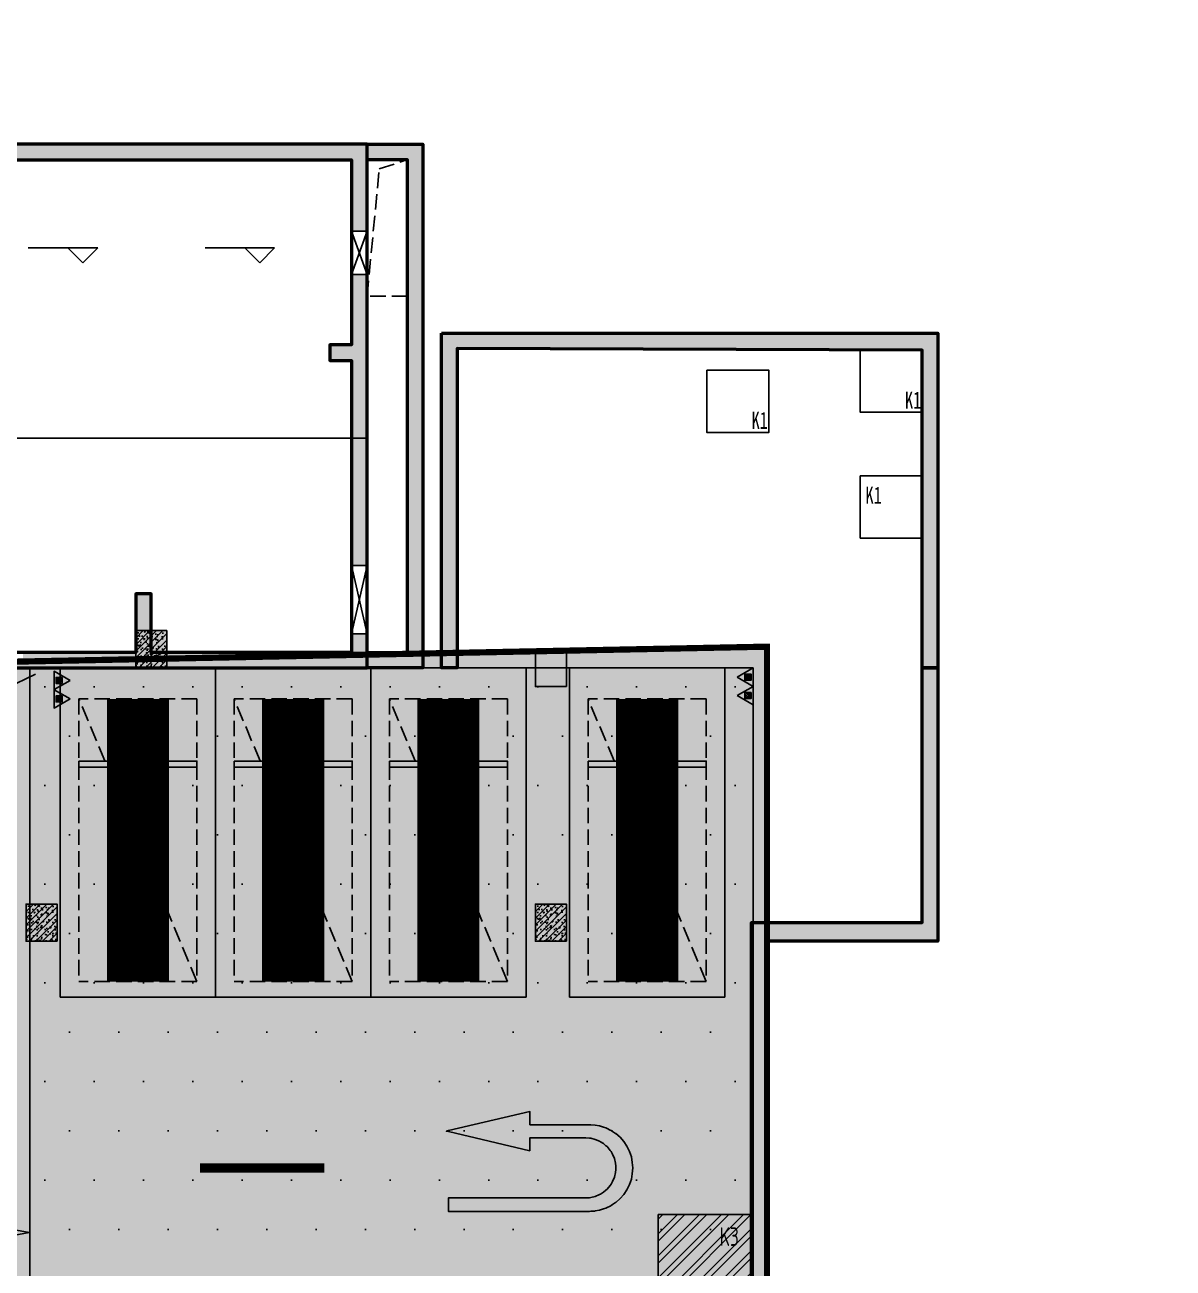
# Model space of a CAD drawing. Extents: x -1338203 to 1886333, y -530034 to 1031844.
# Drawn here: x 628327 to 646815, y 276688 to 296699 of the extents above; entities that cross this region are included whole.
import ezdxf

# ---------------------------------------------------------------- set-up
doc = ezdxf.new("R2010")
doc.units = 0
doc.header["$LTSCALE"] = 1000
doc.header["$MEASUREMENT"] = 0
doc.linetypes.add('A-001-平面B2$0$__DASH', pattern=[0.35, 0.25, -0.1])
doc.linetypes.add('DASH', pattern=[0.35, 0.25, -0.1])
for name, color, linetype in [('$0$0A-O-HOLE', 52, 'Continuous'), ('0A-P-PKNG-LINE', 9, 'Continuous'), ('1-给排水', 4, 'Continuous'), ('A-001-平面参照B1$0$0A-ELEV-PATT', 8, 'Continuous'), ('A-001-平面参照B1$0$AUDIT_D_220531184525-2', 40, 'Continuous'), ('A-15-平面B1$0$0A-A-SYMB-ELEV', 150, 'Continuous'), ('A-FIRE', 7, 'Continuous'), ('p-a-regular', 5, 'Continuous'), ('S-15-柱墙B1_1$0$0S-CW-HATCH', 251, 'Continuous'), ('S-15-柱墙B1_1$0$0S-CW-HATCH-UP', 251, 'Continuous'), ('S-15-柱墙B1_1$0$0S-S-HOLE', 55, 'Continuous'), ('S001地下一墙柱$0$0S-CW-HATCH', 251, 'Continuous'), ('S001地下一墙柱$0$0S-CW-HATCH-UP', 251, 'Continuous'), ('S001地下一墙柱$0$S001地下一墙柱$0$0S-CC-LINE', 52, 'Continuous'), ('S001地下一墙柱$0$S001地下一墙柱$0$0S-CW-HATCH', 251, 'Continuous'), ('S001地下一墙柱$0$S001地下一墙柱$0$0S-CW-HATCH-UP', 251, 'Continuous'), ('中心线', 42, 'Continuous'), ('可见线', 7, 'Continuous'), ('地面指向箭头', 7, 'Continuous'), ('负一层消火栓$0$0P-DIM-FH', 3, 'Continuous'), ('负一层消火栓$0$0P-EQUIP-FH', 7, 'Continuous')]:
    doc.layers.add(name, color=color, linetype=linetype)
doc.layers.add('p-a-regular-deadend', color=6, linetype='Continuous', true_color=0xff00ff)
doc.layers.add('p-a-regular-narrow', color=7, linetype='Continuous', true_color=0x9600ff)
doc.layers.add('p-a-wall', color=7, linetype='Continuous', lineweight=50)
doc.layers.add('S-15-柱墙B1_1$0$0S-CW-LINE', color=7, linetype='Continuous', lineweight=50)
doc.layers.add('p-h-walkable', color=7, linetype='Continuous', lineweight=70, true_color=0xf0f0f0)
doc.styles.add('仿宋_GB2312', font='simfang.ttf', dxfattribs={"width": 0.7, "height": 4})
doc.styles.add('探索者', font='TSSDENG', dxfattribs={"width": 0.7, "bigfont": 'TSSDCHN'})
pattern_1 = [(45, (-9296980.81, -620439.075), (-53.0330086, 53.0330086), []), (50, (-9296980.81, -620439.08), (215.1780548, -18.8256405), [22.5, -247.5]), (355, (-9296980.8, -620439.08), (-41.6254, 225.65764), [18, -198]), (100.4514, (-9296962.88, -620440.64), (173.5528145, 206.8318626), [19.122057, -210.3426336]), (46.1842, (-9296980.8, -620379.08), (320.1723146, -49.655704), [33.75, -371.25]), (96.6356, (-9296954.13, -620383.2), (280.398812, 292.235361), [28.683086, -315.5139]), (351.1842, (-9296980.8, -620379.08), (280.398584, 292.23558), [27, -297]), (21, (-9296950.81, -620394.08), (179.0721156, -120.7856672), [22.5, -247.5]), (326, (-9296950.8, -620394.08), (72.9945996, 217.5450135), [18, -198]), (71.4514, (-9296935.89, -620404.14), (252.0667886, 96.759149), [19.122057, -210.3426336]), (37.5, (-9296980.81, -620439.075), (3.6479566, 99.86815615), [0, -195.6, 0, -201, 0, -198.75]), (7.5, (-9296980.81, -620439.08), (78.9208612, 118.3235136), [0, -114.6, 0, -191.1, 0, -75.75]), (327.5, (-9297047.71, -620439.075), (160.14673085, -6.7664615), [0, -75, 0, -234, 0, -310.5]), (317.5, (-9297077.71, -620439.08), (174.9558508, 30.0314947), [0, -97.5, 0, -155.4, 0, -220.5])]

# ---------------------------------------------------------------- blocks, each defined once
blk = doc.blocks.new('A-001-平面参照B1')
at = {"layer": 'A-001-平面参照B1$0$0A-ELEV-PATT'}
h = blk.add_hatch(dxfattribs=at)
h.set_pattern_fill('DOTS', color=256, scale=500)
h.set_pattern_definition([(0, (-766365.4, -306889.1), (396.875, 793.75), [0, -793.75])])
h.paths.add_polyline_path([(-137959, -20540), (-127608, -20540), (-126314, -20540), (-126314, -36640), (-137959, -36640)])
at = {"layer": 'A-001-平面参照B1$0$AUDIT_D_220531184525-2', "ltscale": 0.002}
blk.add_lwpolyline([(-137959, -20540), (-127608, -20540), (-126314, -20540), (-126314, -36640), (-137959, -36640)], close=True, dxfattribs=at)
blk = doc.blocks.new('A$C2C814229')
at = {"layer": '$0$0A-O-HOLE', "linetype": 'DASH'}
blk.add_lwpolyline([(-132529, -12358), (-131879, -12358), (-131879, -14558), (-132529, -14558)], close=True, dxfattribs=at)
blk.add_lwpolyline([(-132529, -14558), (-132332, -12509), (-131879, -12358)], dxfattribs=at)
blk = doc.blocks.new('负一层消火栓$0$$TwtSys$00000546')
h = blk.add_hatch()
h.set_pattern_fill('ANSI31', color=256, scale=200, style=0)
h.set_pattern_definition([(45, (-38543.802, -6670.83), (-17.67767, 17.67767), [])])
h.paths.add_polyline_path([(-65, 174), (65, 174), (65, 44), (-65, 44)])
for points in [[(0, 344), (-198, 0), (198, 0)], [(-65, 174), (65, 174), (65, 44), (-65, 44)]]:
    blk.add_lwpolyline(points, close=True)
blk = doc.blocks.new('负一层消火栓')
at = {"layer": '负一层消火栓$0$0P-DIM-FH'}
blk.add_line((-137869, -20640), (-138770, -21073), dxfattribs=at)
at = {"layer": '负一层消火栓$0$0P-EQUIP-FH'}
for p, xscale, yscale, zscale, rotation in [((-137569, -20741, 800), 0.75, 0.75, 0.75, 270), ((-126314, -20689), 0.7500000000000007, 0.7500000000000007, 0.7500000000000007, 90.00272354060297), ((-137569, -21039, 800), 0.75, 0.75, 0.75, 270), ((-126314, -20986), 0.7500000000000007, 0.7500000000000007, 0.7500000000000007, 90.00272354060297)]:
    blk.add_blockref('负一层消火栓$0$$TwtSys$00000546', p, dxfattribs=dict(at, xscale=xscale, yscale=yscale, zscale=zscale, rotation=rotation))
blk = doc.blocks.new('JTDT')
at = {"layer": 'A-FIRE'}
h = blk.add_hatch(color=251, dxfattribs=at)
h.dxf.hatch_style = 1
h.paths.add_polyline_path([(189165, 82916), (189162, 82988), (189159, 82988), (189147, 83060), (189144, 83075), (189126, 83123), (189114, 83162), (189105, 83180), (189081, 83230), (189072, 83245), (189057, 83269), (189036, 83299), (189024, 83317), (189021, 83320), (189021, 83323), (188961, 83389), (188893, 83449), (188818, 83500), (188734, 83542), (188650, 83571), (188561, 83586), (188468, 83592), (188378, 83586), (188288, 83571), (188202, 83542), (188118, 83500), (188043, 83449), (187974, 83389), (187915, 83323), (187915, 83320), (187912, 83317), (187900, 83299), (187882, 83269), (187864, 83245), (187858, 83230), (187831, 83180), (187822, 83162), (187810, 83123), (187795, 83075), (187789, 83060), (187777, 82988), (187771, 82916), (187771, 82895), (187771, 82839), (187771, 81938), (187559, 81938), (187559, 81935), (187867, 80625), (187876, 80592), (187882, 80625), (188190, 81935), (187983, 81935), (187983, 81938), (187983, 82839), (187986, 82895), (187989, 82916), (188007, 82988), (188037, 83060), (188046, 83075), (188076, 83123), (188109, 83162), (188124, 83180), (188184, 83230), (188205, 83245), (188247, 83269), (188318, 83299), (188390, 83317), (188441, 83320), (188468, 83323), (188492, 83320), (188543, 83317), (188615, 83299), (188686, 83269), (188728, 83245), (188749, 83230), (188809, 83180), (188824, 83162), (188857, 83123), (188887, 83075), (188896, 83060), (188926, 82988), (188944, 82916), (188947, 82895), (188949, 82839), (188949, 80625), (189168, 80625), (189168, 82839), (189168, 82895)])
at = {"layer": '地面指向箭头', "color": 251, "linetype": 'Continuous'}
blk.add_lwpolyline([(189165, 82916), (189162, 82988), (189159, 82988), (189147, 83060), (189144, 83075), (189126, 83123), (189114, 83162), (189105, 83180), (189081, 83230), (189072, 83245), (189057, 83269), (189036, 83299), (189024, 83317), (189021, 83320), (189021, 83323), (188961, 83389), (188893, 83449), (188818, 83500), (188734, 83542), (188650, 83571), (188561, 83586), (188468, 83592), (188378, 83586), (188288, 83571), (188202, 83542), (188118, 83500), (188043, 83449), (187974, 83389), (187915, 83323), (187915, 83320), (187912, 83317), (187900, 83299), (187882, 83269), (187864, 83245), (187858, 83230), (187831, 83180), (187822, 83162), (187810, 83123), (187795, 83075), (187789, 83060), (187777, 82988), (187771, 82916), (187771, 82895), (187771, 82839), (187771, 81938), (187559, 81938), (187559, 81935), (187867, 80625), (187876, 80592), (187882, 80625), (188190, 81935), (187983, 81935), (187983, 81938), (187983, 82839), (187986, 82895), (187989, 82916), (188007, 82988), (188037, 83060), (188046, 83075), (188076, 83123), (188109, 83162), (188124, 83180), (188184, 83230), (188205, 83245), (188247, 83269), (188318, 83299), (188390, 83317), (188441, 83320), (188468, 83323), (188492, 83320), (188543, 83317), (188615, 83299), (188686, 83269), (188728, 83245), (188749, 83230), (188809, 83180), (188824, 83162), (188857, 83123), (188887, 83075), (188896, 83060), (188926, 82988), (188944, 82916), (188947, 82895), (188949, 82839), (188949, 80625), (189168, 80625), (189168, 82839), (189168, 82895), (189165, 82916)], dxfattribs=at)
blk = doc.blocks.new('直行')
at = {"layer": '地面指向箭头'}
blk.add_hatch(color=251, dxfattribs=at).paths.add_polyline_path([(-29241, 4059962), (-29466, 4058762), (-29316, 4058762), (-29316, 4056961), (-29166, 4056961), (-29166, 4058762), (-29016, 4058762)])
at = {"layer": '地面指向箭头', "color": 251}
blk.add_lwpolyline([(-29316, 4058762), (-29316, 4056961), (-29316, 4058762), (-29316, 4058762), (-29466, 4058762), (-29241, 4059962), (-29016, 4058762), (-29166, 4058762), (-29166, 4056961), (-29316, 4056961), (-29316, 4056961)], dxfattribs=at)
blk = doc.blocks.new('A$C9cb663f1')
at = {"layer": '中心线', "color": 251, "const_width": 150}
blk.add_lwpolyline([(218501, -83461), (220501, -83461)], dxfattribs=at)
at = {"layer": '地面指向箭头', "color": 251, "rotation": 270}
for name, p in [('JTDT', (141875, 105007)), ('直行', (-3844214, -113743))]:
    blk.add_blockref(name, p, dxfattribs=at)
blk = doc.blocks.new('JSK')
at = {"ltscale": 0.002}
h = blk.add_hatch(dxfattribs=at)
h.set_pattern_fill('金属', color=251, scale=100)
h.set_pattern_definition([(45, (31504.24, -294779.36), (-176.7767, 176.7767), []), (45, (31622.09, -294779.36), (-176.7767, 176.7767), [])])
h.paths.add_polyline_path([(81195, -17230), (82695, -17230), (82695, -19030), (81195, -19030)])
at = {"layer": '1-给排水', "color": 3, "elevation": -83150}
blk.add_lwpolyline([(81195, -17230), (82695, -17230), (82695, -19030), (81195, -19030)], close=True, dxfattribs=at)
at = {"layer": '可见线', "color": 1, "elevation": -83150}
for points in [[(84446, -3315), (85446, -3315), (85446, -4315), (84446, -4315)], [(81976, -3640), (82976, -3640), (82976, -4640), (81976, -4640)], [(84446, -5340), (85446, -5340), (85446, -6340), (84446, -6340)]]:
    blk.add_lwpolyline(points, close=True, dxfattribs=at)
at = {"layer": '1-给排水', "color": 3, "insert": (82184, -17434, -83150), "char_height": 300, "width": 106989.87, "attachment_point": 1, "style": '探索者'}
blk.add_mtext('K3', dxfattribs=at)
at = {"layer": '可见线', "color": 1, "style": '仿宋_GB2312', "width": 0.7}
for p in [(85167, -4258, -83150), (82697, -4583, -83150), (84531, -5788, -83150)]:
    blk.add_text('K1', height=275.7, dxfattribs=at).set_placement(p)
blk = doc.blocks.new('A-15-平面B1')
at = {"layer": 'A-15-平面B1$0$0A-A-SYMB-ELEV'}
for p, q in [((39313, -3431), (38193, -3431)), ((39073, -3671), (38833, -3431)), ((39073, -3671), (39313, -3431)), ((42162, -3431), (41042, -3431)), ((41922, -3671), (41682, -3431)), ((41922, -3671), (42162, -3431))]:
    blk.add_line(p, q, dxfattribs=at)

msp = doc.modelspace()

# ---------------------------------------------------------------- hatches: boundary and pattern name
at = {"layer": 'p-h-walkable', "ltscale": 0.002}
h = msp.add_hatch(color=256, dxfattribs=at)
h.dxf.hatch_style = 1
h.paths.add_polyline_path([(514490.7, 277949.1), (514490.7, 273889.1), (520955.8, 273889.1), (534087.5, 256178.4), (538435.4, 250314.4), (543356.6, 253600.3), (543356.6, 247019.1), (549661, 247019.3), (549661, 243449.1), (545126, 243199.1), (545126, 237619.1), (557691, 237619.1), (557441, 242359.1), (578076.6, 242257.5), (578076.6, 244575.6), (585736.6, 244575.6), (585666.6, 241345.6), (590066.6, 241095.6), (590066.6, 238825.6), (593136.6, 238825.6), (593136.6, 241295.6), (598286.6, 241295.6), (598286.6, 244325.6), (613616.6, 244572.5), (613616.6, 241342.5), (618501.6, 241295.6), (618501.6, 238825.6), (621086.6, 238825.6), (621086.6, 241095.6), (626401.6, 241345.6), (626236.6, 244325.6), (640276.6, 244575.6), (640276.6, 286691), (623126.6, 286349.1), (623426.6, 293689.1), (616446.6, 293689.1), (616746.6, 286599.1), (595256.5, 286349.2), (595676.6, 293689.1), (588396.6, 293689.1), (588796.6, 286599.1), (572877.6, 286649.1), (571931.6, 275549.1), (564290.7, 275549.1), (564290.7, 277949.1), (551215.7, 278199.1), (551215.7, 287479.1), (544765.7, 287479.1), (544765.7, 278199.1), (518515.7, 278199.1), (518515.7, 287479.1), (512315.7, 287479.1), (512315.7, 278199.1)])
at = {"layer": 'S-15-柱墙B1_1$0$0S-CW-HATCH'}
h = msp.add_hatch(color=256, dxfattribs=at)
h.dxf.hatch_style = 1
h.paths.add_polyline_path([(623577.1, 286349.1), (623577.1, 286599.1), (623126.6, 286599.1), (623126.6, 290079.1), (622876.6, 290079.1), (622876.6, 285799.1), (620836.7, 285799.1), (620836.7, 285549.1), (623126.6, 285549.1), (623126.6, 286349.1)])
h.paths.add_polyline_path([(626945.6, 286349.1), (626945.6, 286599.1), (624577.1, 286599.1), (624577.1, 286349.1)])
h.paths.add_polyline_path([(618246.6, 294639.1), (618046.6, 294639.1), (618046.6, 294039.1), (619026.6, 294039.1), (619026.6, 294239.1), (618246.6, 294239.1)], flags=17)
h.paths.add_polyline_path([(593876.6, 294639.1), (593676.6, 294639.1), (593676.6, 294239.1), (592896.6, 294239.1), (592896.6, 294039.1), (593876.6, 294039.1)], flags=17)
h.paths.add_polyline_path([(578336.6, 292679), (578086.6, 292679), (578086.6, 286349.1), (578436.6, 286349), (578436.6, 286599.1), (578336.6, 286599.1), (578336.6, 291299.1), (578686.6, 291299.1), (578686.6, 291549.1), (578336.6, 291549.1)])
h.paths.add_polyline_path([(633586.6, 287999.1), (633836.6, 287999.1), (633836.6, 286899.1), (633586.6, 286899.1), (633586.6, 286599.1), (630361.6, 286599.1), (630361.6, 287539.1), (630111.6, 287539.1), (630111.6, 286599.1), (628295.6, 286599.1), (628295.6, 286349.1), (633836.6, 286349.1), (633836.6, 292679), (633586.6, 292679), (633586.6, 293379), (633836.6, 293379), (633836.6, 294779.1), (623676.6, 294779.1), (623676.6, 296129.1), (621896.6, 296129.1), (621896.6, 296699.1), (618576.6, 296699.1), (618576.6, 296199.1), (616196.6, 296199.1), (616196.6, 294779.1), (595726.6, 294779.1), (595726.6, 296199.1), (593346.6, 296199.1), (593346.6, 296699.1), (590026.6, 296699.1), (590026.6, 296129.1), (588246.6, 296129.1), (588246.6, 294779.1), (578086.6, 294779.1), (578086.6, 293379), (578336.6, 293379), (578336.6, 294529.1), (585676.6, 294529.1), (585676.6, 291549.1), (585346.6, 291549.1), (585346.6, 291299.1), (585926.6, 291299.1), (585926.6, 294529.1), (588296.6, 294529.1), (588296.6, 293689.1), (588496.6, 293689.1), (588496.6, 295879.1), (590076.6, 295879.1), (590076.6, 293099.1), (590276.6, 293099.1), (590276.6, 296449.1), (593096.6, 296449.1), (593096.6, 295949.1), (593676.6, 295949.1), (593676.6, 295439.1), (593876.6, 295439.1), (593876.6, 295949.1), (595476.6, 295949.1), (595476.6, 293689.1), (595676.6, 293689.1), (595676.6, 294529.1), (598046.6, 294529.1), (598046.6, 291299.1), (598626.6, 291299.1), (598626.6, 291549.1), (598296.6, 291549.1), (598296.6, 294529.1), (604237.1, 294529.1), (604237.1, 294779.1), (605037.1, 294779.1), (605037.1, 294529.1), (605636.6, 294529.1), (605636.6, 291549.1), (605286.6, 291549.1), (605286.6, 291299.1), (605886.6, 291299.1), (605886.6, 294529.1), (606036.6, 294529.1), (606036.6, 291299.1), (606636.6, 291299.1), (606636.6, 291549.1), (606286.6, 291549.1), (606286.6, 294529.1), (613626.6, 294529.1), (613626.6, 291549.1), (613296.6, 291549.1), (613296.6, 291299.1), (613876.6, 291299.1), (613876.6, 294529.1), (616246.6, 294529.1), (616246.6, 293689.1), (616446.6, 293689.1), (616446.6, 295949.1), (618046.6, 295949.1), (618046.6, 295439.1), (618246.6, 295439.1), (618246.6, 295949.1), (618826.6, 295949.1), (618826.6, 296449.1), (621646.6, 296449.1), (621646.6, 293099.1), (621846.6, 293099.1), (621846.6, 295879.1), (623426.6, 295879.1), (623426.6, 293689.1), (623626.6, 293689.1), (623626.6, 294529.1), (625996.6, 294529.1), (625996.6, 291299.1), (626576.6, 291299.1), (626576.6, 291549.1), (626246.6, 291549.1), (626246.6, 294529.1), (633586.6, 294529.1), (633586.6, 291549.1), (633236.6, 291549.1), (633236.6, 291299.1), (633586.6, 291299.1)])
h = msp.add_hatch(color=256, dxfattribs=at)
h.dxf.hatch_style = 1
h.paths.add_polyline_path([(633836.6, 294529.1), (633836.6, 294779.1), (634736.6, 294779.1), (634736.6, 286349.1), (633836.6, 286349.1), (633836.6, 286599.1), (634486.6, 286599.1), (634486.6, 294529.1)])
at = {"layer": 'S-15-柱墙B1_1$0$0S-CW-HATCH-UP'}
h = msp.add_hatch(dxfattribs=at)
h.set_pattern_fill('钢筋混凝土', color=256, scale=30)
h.set_pattern_definition([(45, (1178660.714, 643508.46), (-53.0330086, 53.0330086), []), (50, (1178660.71, 643508.46), (215.178055, -18.82564), [22.5, -247.5]), (355, (1178660.71, 643508.46), (-41.6254, 225.65764), [18, -198]), (100.4514, (1178678.65, 643506.9), (173.552815, 206.83186), [19.12206, -210.342634]), (46.1842, (1178660.71, 643568.46), (320.17231, -49.6557), [33.75, -371.25]), (96.6356, (1178687.4, 643564.32), (280.39881, 292.23536), [28.68309, -315.5139]), (351.1842, (1178660.7, 643568.46), (280.39858, 292.23558), [27, -297]), (21, (1178690.71, 643553.46), (179.072116, -120.785667), [22.5, -247.5]), (326, (1178690.71, 643553.46), (72.9946, 217.545014), [18, -198]), (71.4514, (1178705.64, 643543.4), (252.06679, 96.75915), [19.12206, -210.342634]), (37.5, (1178660.714, 643508.46), (3.647957, 99.868156), [0, -195.6, 0, -201, 0, -198.75]), (7.5, (1178660.71, 643508.46), (78.920861, 118.323514), [0, -114.6, 0, -191.1, 0, -75.75]), (327.5, (1178593.814, 643508.46), (160.146731, -6.7664615), [0, -75, 0, -234, 0, -310.5]), (317.5, (1178563.81, 643508.46), (174.95585, 30.031495), [0, -97.5, 0, -155.4, 0, -220.5])])
h.paths.add_polyline_path([(623577.1, 286349.1), (623577.1, 286599.1), (623126.6, 286599.1), (623126.6, 290079.1), (622876.6, 290079.1), (622876.6, 285799.1), (620836.7, 285799.1), (620836.7, 285549.1), (623126.6, 285549.1), (623126.6, 286349.1)])
h.paths.add_polyline_path([(626945.6, 286349), (626945.6, 286599), (624577.1, 286599.1), (624577.1, 286349.1)])
h.paths.add_polyline_path([(618246.6, 294639.1), (618046.6, 294639.1), (618046.6, 294039.1), (619026.6, 294039.1), (619026.6, 294239.1), (618246.6, 294239.1)], flags=17)
h.paths.add_polyline_path([(593876.6, 294639.1), (593676.6, 294639.1), (593676.6, 294239.1), (592896.6, 294239.1), (592896.6, 294039.1), (593876.6, 294039.1)], flags=17)
h.paths.add_polyline_path([(578336.6, 292679), (578086.6, 292679), (578086.6, 286349.1), (578436.6, 286349), (578436.6, 286599.1), (578336.6, 286599.1), (578336.6, 291299.1), (578686.6, 291299.1), (578686.6, 291549.1), (578336.6, 291549.1)])
h.paths.add_polyline_path([(633586.6, 287999.1), (633836.6, 287999.1), (633836.6, 286899.1), (633586.6, 286899.1), (633586.6, 286599.1), (630361.6, 286599.1), (630361.6, 287539.1), (630111.6, 287539.1), (630111.6, 286599.1), (628295.6, 286599.1), (628295.6, 286349.1), (633836.6, 286349.1), (633836.6, 292679), (633586.6, 292679), (633586.6, 293379), (633836.6, 293379), (633836.6, 294779.1), (623676.6, 294779.1), (623676.6, 296129.1), (621896.6, 296129.1), (621896.6, 296699.1), (618576.6, 296699.1), (618576.6, 296199.1), (616196.6, 296199.1), (616196.6, 294779.1), (595726.6, 294779.1), (595726.6, 296199.1), (593346.6, 296199.1), (593346.6, 296699.1), (590026.6, 296699.1), (590026.6, 296129.1), (588246.6, 296129.1), (588246.6, 294779.1), (578086.6, 294779.1), (578086.6, 293379), (578336.6, 293379), (578336.6, 294529.1), (585676.6, 294529.1), (585676.6, 291549.1), (585346.6, 291549.1), (585346.6, 291299.1), (585926.6, 291299.1), (585926.6, 294529.1), (588296.6, 294529.1), (588296.6, 293689.1), (588496.6, 293689.1), (588496.6, 295879.1), (590076.6, 295879.1), (590076.6, 293099.1), (590276.6, 293099.1), (590276.6, 296449.1), (593096.6, 296449.1), (593096.6, 295949.1), (593676.6, 295949.1), (593676.6, 295439.1), (593876.6, 295439.1), (593876.6, 295949.1), (595476.6, 295949.1), (595476.6, 293689.1), (595676.6, 293689.1), (595676.6, 294529.1), (598046.6, 294529.1), (598046.6, 291299.1), (598626.6, 291299.1), (598626.6, 291549.1), (598296.6, 291549.1), (598296.6, 294529.1), (604237.1, 294529.1), (604237.1, 294779.1), (605037.1, 294779.1), (605037.1, 294529.1), (605636.6, 294529.1), (605636.6, 291549.1), (605286.6, 291549.1), (605286.6, 291299.1), (605886.6, 291299.1), (605886.6, 294529.1), (606036.6, 294529.1), (606036.6, 291299.1), (606636.6, 291299.1), (606636.6, 291549.1), (606286.6, 291549.1), (606286.6, 294529.1), (613626.6, 294529.1), (613626.6, 291549.1), (613296.6, 291549.1), (613296.6, 291299.1), (613876.6, 291299.1), (613876.6, 294529.1), (616246.6, 294529.1), (616246.6, 293689.1), (616446.6, 293689.1), (616446.6, 295949.1), (618046.6, 295949.1), (618046.6, 295439.1), (618246.6, 295439.1), (618246.6, 295949.1), (618826.6, 295949.1), (618826.6, 296449.1), (621646.6, 296449.1), (621646.6, 293099.1), (621846.6, 293099.1), (621846.6, 295879.1), (623426.6, 295879.1), (623426.6, 293689.1), (623626.6, 293689.1), (623626.6, 294529.1), (625996.6, 294529.1), (625996.6, 291299.1), (626576.6, 291299.1), (626576.6, 291549.1), (626246.6, 291549.1), (626246.6, 294529.1), (633586.6, 294529.1), (633586.6, 291549.1), (633236.6, 291549.1), (633236.6, 291299.1), (633586.6, 291299.1)])
h = msp.add_hatch(dxfattribs=at)
h.set_pattern_fill('钢筋混凝土', color=256, scale=30)
h.set_pattern_definition([(45, (1178660.714, 643508.46), (-53.033009, 53.033009), []), (50, (1178660.71, 643508.46), (215.178055, -18.82564), [22.5, -247.5]), (355, (1178660.71, 643508.46), (-41.6254, 225.65764), [18, -198]), (100.4514, (1178678.65, 643506.9), (173.552815, 206.83186), [19.12206, -210.34263]), (46.1842, (1178660.71, 643568.46), (320.17231, -49.6557), [33.75, -371.25]), (96.6356, (1178687.4, 643564.32), (280.39881, 292.23536), [28.68309, -315.5139]), (351.1842, (1178660.7, 643568.46), (280.39858, 292.23558), [27, -297]), (21, (1178690.71, 643553.46), (179.072116, -120.785667), [22.5, -247.5]), (326, (1178690.71, 643553.46), (72.9946, 217.54501), [18, -198]), (71.4514, (1178705.64, 643543.4), (252.06679, 96.75915), [19.12206, -210.34263]), (37.5, (1178660.714, 643508.46), (3.647957, 99.868156), [0, -195.6, 0, -201, 0, -198.75]), (7.5, (1178660.71, 643508.46), (78.920861, 118.323514), [0, -114.6, 0, -191.1, 0, -75.75]), (327.5, (1178593.814, 643508.46), (160.146731, -6.766462), [0, -75, 0, -234, 0, -310.5]), (317.5, (1178563.81, 643508.46), (174.95585, 30.031495), [0, -97.5, 0, -155.4, 0, -220.5])])
h.paths.add_polyline_path([(633836.6, 294529.1), (633836.6, 294779.1), (634736.6, 294779.1), (634736.6, 286349.1), (633836.6, 286349.1), (633836.6, 286599.1), (634486.6, 286599.1), (634486.6, 294529.1)])
at = {"layer": 'S001地下一墙柱$0$0S-CW-HATCH'}
h = msp.add_hatch(color=256, dxfattribs=at)
h.dxf.hatch_style = 1
h.paths.add_polyline_path([(635036.9, 291739), (643026.7, 291739), (643026.6, 286349), (642776.7, 286349), (642776.7, 291464), (635286.7, 291489), (635286.9, 286349), (635036.9, 286349)])
h = msp.add_hatch(color=256, dxfattribs=at)
h.dxf.hatch_style = 1
h.paths.add_polyline_path([(642776.7, 286349), (643026.7, 286349), (643026.7, 281948.9), (640276.7, 281948.9), (640276.7, 234544.6), (645576.7, 234544.6), (645576.7, 228894.7), (655591.4, 228894.7), (655591.4, 209279.1), (707306, 209278.9), (707306, 208979.1), (643236.6, 208979.1), (643236.6, 209278.9), (655341.4, 209278.9), (655341.4, 228644.7), (645326.7, 228644.7), (645326.7, 234294.6), (640026.7, 234294.6), (640025.6, 282248.9), (642776.7, 282249)])
at = {"layer": 'S001地下一墙柱$0$0S-CW-HATCH-UP'}
h = msp.add_hatch(dxfattribs=at)
h.set_pattern_fill('钢筋混凝土', color=256, scale=30)
h.set_pattern_definition(pattern_1)
h.paths.add_polyline_path([(635036.9, 291739), (643026.7, 291739), (643026.6, 286349), (642776.7, 286349), (642776.7, 291464), (635286.7, 291489), (635286.9, 286349), (635036.9, 286349)])
h = msp.add_hatch(dxfattribs=at)
h.set_pattern_fill('钢筋混凝土', color=256, scale=30)
h.set_pattern_definition(pattern_1)
h.paths.add_polyline_path([(642776.7, 286349), (643026.7, 286349), (643026.7, 281948.9), (640276.7, 281948.9), (640276.7, 234544.6), (645576.7, 234544.6), (645576.7, 228894.7), (655591.4, 228894.7), (655591.4, 209279.1), (707306, 209278.9), (707306, 208979.1), (643236.6, 208979.1), (643236.6, 209278.9), (655341.4, 209278.9), (655341.4, 228644.7), (645326.7, 228644.7), (645326.7, 234294.6), (640026.7, 234294.6), (640025.6, 282248.9), (642776.7, 282249)])
at = {"layer": 'S001地下一墙柱$0$S001地下一墙柱$0$0S-CW-HATCH'}
h = msp.add_hatch(color=256, dxfattribs=at)
h.dxf.hatch_style = 1
h.paths.add_polyline_path([(630611.6, 286349.1), (630111.6, 286349.1), (630111.6, 286949.1), (630611.6, 286949.1)])
h = msp.add_hatch(color=256, dxfattribs=at)
h.dxf.hatch_style = 1
h.paths.add_polyline_path([(637046.6, 286049), (636546.6, 286049), (636546.6, 286649), (637046.6, 286649)])
h = msp.add_hatch(color=256, dxfattribs=at)
h.dxf.hatch_style = 1
h.paths.add_polyline_path([(628846.6, 281949.1), (628346.6, 281949.1), (628346.6, 282549.1), (628846.6, 282549.1)])
h = msp.add_hatch(color=256, dxfattribs=at)
h.dxf.hatch_style = 1
h.paths.add_polyline_path([(637046.6, 281949.1), (636546.6, 281949.1), (636546.6, 282549.1), (637046.6, 282549.1)])
at = {"layer": 'S001地下一墙柱$0$S001地下一墙柱$0$0S-CW-HATCH-UP'}
h = msp.add_hatch(dxfattribs=at)
h.set_pattern_fill('钢筋混凝土', color=256, scale=30)
h.set_pattern_definition([(45, (662922.32, 287500.8), (-53.03301, 53.03301), []), (50, (662922.32, 287500.8), (215.1781, -18.8256), [22.5, -247.5]), (355, (662922.32, 287500.8), (-41.6254, 225.6576), [18, -198]), (100.4514, (662940.25, 287499.23), (173.5528, 206.8319), [19.122, -210.3426]), (46.1842, (662922.32, 287560.8), (320.1723, -49.6557), [33.75, -371.25]), (96.6356, (662949, 287556.66), (280.3988, 292.2354), [28.683, -315.514]), (351.1842, (662922.32, 287560.8), (280.3986, 292.2356), [27, -297]), (21, (662952.32, 287545.8), (179.0721, -120.7857), [22.5, -247.5]), (326, (662952.32, 287545.8), (72.9946, 217.545), [18, -198]), (71.4514, (662967.24, 287535.74), (252.0668, 96.7591), [19.122, -210.3426]), (37.5, (662922.32, 287500.8), (3.64796, 99.86816), [0, -195.6, 0, -201, 0, -198.75]), (7.5, (662922.32, 287500.8), (78.92086, 118.3235), [0, -114.6, 0, -191.1, 0, -75.75]), (327.5, (662855.42, 287500.8), (160.14673, -6.76646), [0, -75, 0, -234, 0, -310.5]), (317.5, (662825.42, 287500.8), (174.95585, 30.0315), [0, -97.5, 0, -155.4, 0, -220.5])])
h.paths.add_polyline_path([(630611.6, 286349.1), (630111.6, 286349.1), (630111.6, 286949.1), (630611.6, 286949.1)])
h = msp.add_hatch(dxfattribs=at)
h.set_pattern_fill('钢筋混凝土', color=256, scale=30)
h.set_pattern_definition([(45, (661157.33, 283100.8), (-53.03301, 53.03301), []), (50, (661157.33, 283100.8), (215.1781, -18.8256), [22.5, -247.5]), (355, (661157.33, 283100.8), (-41.6254, 225.6576), [18, -198]), (100.4514, (661175.26, 283099.23), (173.5528, 206.8319), [19.122, -210.3426]), (46.1842, (661157.33, 283160.8), (320.1723, -49.6557), [33.75, -371.25]), (96.6356, (661184, 283156.66), (280.3988, 292.2354), [28.683, -315.514]), (351.1842, (661157.33, 283160.8), (280.3986, 292.2356), [27, -297]), (21, (661187.33, 283145.8), (179.0721, -120.7857), [22.5, -247.5]), (326, (661187.33, 283145.8), (72.9946, 217.545), [18, -198]), (71.4514, (661202.25, 283135.74), (252.0668, 96.7591), [19.122, -210.3426]), (37.5, (661157.33, 283100.8), (3.64796, 99.86816), [0, -195.6, 0, -201, 0, -198.75]), (7.5, (661157.33, 283100.8), (78.92086, 118.3235), [0, -114.6, 0, -191.1, 0, -75.75]), (327.5, (661090.43, 283100.8), (160.14673, -6.76646), [0, -75, 0, -234, 0, -310.5]), (317.5, (661060.43, 283100.8), (174.95585, 30.0315), [0, -97.5, 0, -155.4, 0, -220.5])])
h.paths.add_polyline_path([(628846.6, 281949.1), (628346.6, 281949.1), (628346.6, 282549.1), (628846.6, 282549.1)])
h = msp.add_hatch(dxfattribs=at)
h.set_pattern_fill('钢筋混凝土', color=256, scale=30)
h.set_pattern_definition([(45, (669357.35, 283100.8), (-53.03301, 53.03301), []), (50, (669357.35, 283100.8), (215.1781, -18.8256), [22.5, -247.5]), (355, (669357.35, 283100.8), (-41.6254, 225.6576), [18, -198]), (100.4514, (669375.28, 283099.23), (173.5528, 206.8319), [19.122, -210.3426]), (46.1842, (669357.35, 283160.8), (320.1723, -49.6557), [33.75, -371.25]), (96.6356, (669384.03, 283156.66), (280.3988, 292.2354), [28.683, -315.514]), (351.1842, (669357.35, 283160.8), (280.3986, 292.2356), [27, -297]), (21, (669387.35, 283145.8), (179.0721, -120.7857), [22.5, -247.5]), (326, (669387.35, 283145.8), (72.9946, 217.545), [18, -198]), (71.4514, (669402.27, 283135.74), (252.0668, 96.7591), [19.122, -210.3426]), (37.5, (669357.35, 283100.8), (3.64796, 99.86816), [0, -195.6, 0, -201, 0, -198.75]), (7.5, (669357.35, 283100.8), (78.92086, 118.3235), [0, -114.6, 0, -191.1, 0, -75.75]), (327.5, (669290.45, 283100.8), (160.14673, -6.76646), [0, -75, 0, -234, 0, -310.5]), (317.5, (669260.45, 283100.8), (174.95585, 30.0315), [0, -97.5, 0, -155.4, 0, -220.5])])
h.paths.add_polyline_path([(637046.6, 281949.1), (636546.6, 281949.1), (636546.6, 282549.1), (637046.6, 282549.1)])

# ---------------------------------------------------------------- linework, layer by layer
for p, q in [((628896.8, 286349.3), (628896.8, 281049.3)), ((631396.8, 286349.3), (628896.8, 286349.3)), ((631396.8, 286349.3), (631396.8, 281049.3)), ((631396.8, 286349.2), (631396.8, 281049.2)), ((633896.8, 286349.2), (631396.8, 286349.2)), ((633896.8, 286349.3), (633896.8, 281049.3)), ((636396.8, 286349.3), (633896.8, 286349.3)), ((633896.8, 286349.2), (633896.8, 281049.2)), ((636396.8, 286349.3), (636396.8, 281049.3)), ((637096.8, 286349.5), (637096.8, 281049.5)), ((639596.8, 286349.5), (637096.8, 286349.5)), ((639596.8, 286349.5), (639596.8, 281049.5)), ((631396.8, 281049.3), (628896.8, 281049.3)), ((633896.8, 281049.2), (631396.8, 281049.2)), ((636396.8, 281049.3), (633896.8, 281049.3)), ((639596.8, 281049.5), (637096.8, 281049.5))]:
    msp.add_line(p, q)
at = {"linetype": 'A-001-平面B2$0$__DASH'}
for p, q in [((631096.8, 285849.3), (629196.8, 285849.3)), ((629196.8, 285849.3), (629196.8, 281299.3)), ((631096.8, 285849.3), (631096.8, 281299.3)), ((633596.8, 285849.2), (631696.8, 285849.2)), ((631696.8, 285849.2), (631696.8, 281299.2)), ((633596.8, 285849.2), (633596.8, 281299.2)), ((636096.8, 285849.3), (634196.8, 285849.3)), ((634196.8, 285849.3), (634196.8, 281299.3)), ((636096.8, 285849.3), (636096.8, 281299.3)), ((639296.8, 285849.5), (637396.8, 285849.5)), ((637396.8, 285849.5), (637396.8, 281299.5)), ((639296.8, 285849.5), (639296.8, 281299.5)), ((631096.8, 281299.3), (629196.8, 281299.3)), ((633596.8, 281299.2), (631696.8, 281299.2)), ((636096.8, 281299.3), (634196.8, 281299.3)), ((639296.8, 281299.5), (637396.8, 281299.5))]:
    msp.add_line(p, q, dxfattribs=at)
at = {"color": 3, "flags": 128}
msp.add_lwpolyline([(595176.6, 286345.8), (616746.6, 286345.8), (616746.6, 285545.8), (623126.6, 285545.8), (623126.6, 288395.8), (625076.6, 288395.8), (625076.6, 286595.8), (626546.6, 286595.8), (626546.6, 290045.8), (633836.6, 290045.8), (633836.6, 286345.8), (634736.6, 286345.8), (634736.6, 294775.8), (633836.6, 294775.8), (623676.6, 294775.8), (623676.6, 296125.8), (621896.6, 296125.8), (621896.6, 296695.8), (618576.6, 296695.8), (618576.6, 296195.8), (616196.6, 296195.8), (616196.6, 294775.8), (605536.6, 294775.8)], dxfattribs=at)
at = {"linetype": 'A-001-平面B2$0$__DASH'}
for points in [[(631096.8, 281299.3), (629196.8, 285849.3)], [(633596.8, 281299.2), (631696.8, 285849.2)], [(636096.8, 281299.3), (634196.8, 285849.3)], [(639296.8, 281299.5), (637396.8, 285849.5)]]:
    msp.add_lwpolyline(points, dxfattribs=at)
for points in [[(629196.8, 284849.3), (631096.8, 284849.3), (631096.8, 284749.3), (629196.8, 284749.3)], [(631696.8, 284849.2), (633596.8, 284849.2), (633596.8, 284749.2), (631696.8, 284749.2)], [(634196.8, 284849.3), (636096.8, 284849.3), (636096.8, 284749.3), (634196.8, 284749.3)], [(637396.8, 284849.5), (639296.8, 284849.5), (639296.8, 284749.5), (637396.8, 284749.5)]]:
    msp.add_lwpolyline(points, close=True)
at = {"layer": 'p-a-regular', "ltscale": 0.002, "const_width": 1000}
msp.add_lwpolyline([(630146.8, 285849.3), (630146.8, 281299.3)], dxfattribs=at)
at = {"layer": 'p-a-regular-deadend', "ltscale": 0.002, "const_width": 1000}
for points in [[(635146.8, 285849.3), (635146.8, 281299.3)], [(638346.8, 285849.5), (638346.8, 281299.5)]]:
    msp.add_lwpolyline(points, dxfattribs=at)
at = {"layer": 'p-a-regular-narrow', "ltscale": 0.002, "const_width": 1000}
msp.add_lwpolyline([(632646.8, 285849.2), (632646.8, 281299.2)], dxfattribs=at)
at = {"layer": 'p-a-wall', "elevation": 0, "flags": 128}
for points in [[(635036.9, 291739), (643026.7, 291739), (643026.6, 286349), (642776.7, 286349), (642776.7, 291464), (635286.7, 291489), (635286.9, 286349), (635036.9, 286349)], [(642776.7, 286349), (643026.7, 286349), (643026.7, 281948.9), (640276.7, 281948.9), (640276.7, 234544.6), (645576.7, 234544.6), (645576.7, 228894.7), (655591.4, 228894.7), (655591.4, 209279.1), (707306, 209278.9), (707306, 208979.1), (643236.6, 208979.1), (643236.6, 209278.9), (655341.4, 209278.9), (655341.4, 228644.7), (645326.7, 228644.7), (645326.7, 234294.6), (640026.7, 234294.6), (640025.6, 282248.9), (642776.7, 282249)]]:
    msp.add_lwpolyline(points, close=True, dxfattribs=at)
at = {"layer": 'p-h-walkable', "ltscale": 0.002, "const_width": 100}
msp.add_lwpolyline([(640276.6, 244575.6), (640276.6, 286691), (623126.6, 286349.1), (623426.6, 293689.1), (616446.6, 293689.1), (616746.6, 286599.1), (595256.5, 286349.2), (595676.6, 293689.1), (588396.6, 293689.1), (588796.6, 286599.1), (572877.6, 286649.1), (571931.6, 275549.1)], dxfattribs=at)
at = {"layer": 'S-15-柱墙B1_1$0$0S-CW-LINE'}
for points in [[(623126.6, 286349.1), (633836.6, 286349.1), (633836.6, 294779.1), (623676.6, 294779.1)], [(633836.6, 294529.1), (633836.6, 294779.1), (634736.6, 294779.1), (634736.6, 286349.1), (633836.6, 286349.1), (633836.6, 286599.1), (634486.6, 286599.1), (634486.6, 294529.1), (633836.6, 294529.1)], [(626246.6, 294529.1), (633586.6, 294529.1), (633586.6, 291549.1), (633236.6, 291549.1), (633236.6, 291299.1), (633586.6, 291299.1), (633586.6, 286599.1), (630361.6, 286599.1), (630361.6, 287539.1), (630111.6, 287539.1), (630111.6, 286599.1), (623126.6, 286599.1)]]:
    msp.add_lwpolyline(points, dxfattribs=at)
at = {"layer": 'S-15-柱墙B1_1$0$0S-S-HOLE'}
for p, q in [((633586.6, 292679), (633836.6, 293379)), ((633836.6, 292679), (633586.6, 293379)), ((633586.6, 286899.1), (633836.6, 287999.1)), ((633836.6, 286899.1), (633586.6, 287999.1))]:
    msp.add_line(p, q, dxfattribs=at)
for points in [[(633586.6, 293379), (633836.6, 293379), (633836.6, 292679), (633586.6, 292679)], [(633586.6, 287999.1), (633836.6, 287999.1), (633836.6, 286899.1), (633586.6, 286899.1)]]:
    msp.add_lwpolyline(points, close=True, dxfattribs=at)
at = {"layer": 'S001地下一墙柱$0$S001地下一墙柱$0$0S-CC-LINE'}
for points in [[(630611.6, 286349.1), (630111.6, 286349.1), (630111.6, 286949.1), (630611.6, 286949.1)], [(637046.6, 286049), (636546.6, 286049), (636546.6, 286649), (637046.6, 286649)], [(628846.6, 281949.1), (628346.6, 281949.1), (628346.6, 282549.1), (628846.6, 282549.1)], [(637046.6, 281949.1), (636546.6, 281949.1), (636546.6, 282549.1), (637046.6, 282549.1)]]:
    msp.add_lwpolyline(points, close=True, dxfattribs=at)

# ---------------------------------------------------------------- block references
msp.add_blockref('A-001-平面参照B1', (766365.4, 306889.1))
at = {"ltscale": 0.002}
for name, p in [('负一层消火栓', (766365.4, 306889.1)), ('A-15-平面B1', (590186.6, 296539.1)), ('A$C9cb663f1', (412646.2, 361761.3))]:
    msp.add_blockref(name, p, dxfattribs=at)
at = {"layer": '0A-P-PKNG-LINE', "ltscale": 0.002}
msp.add_blockref('A$C2C814229', (766365.4, 306889.1), dxfattribs=at)
at = {"layer": '0A-P-PKNG-LINE'}
msp.add_blockref('JSK', (557330.7, 294779.4, 83150), dxfattribs=at)

doc.saveas('drawing.dxf')
